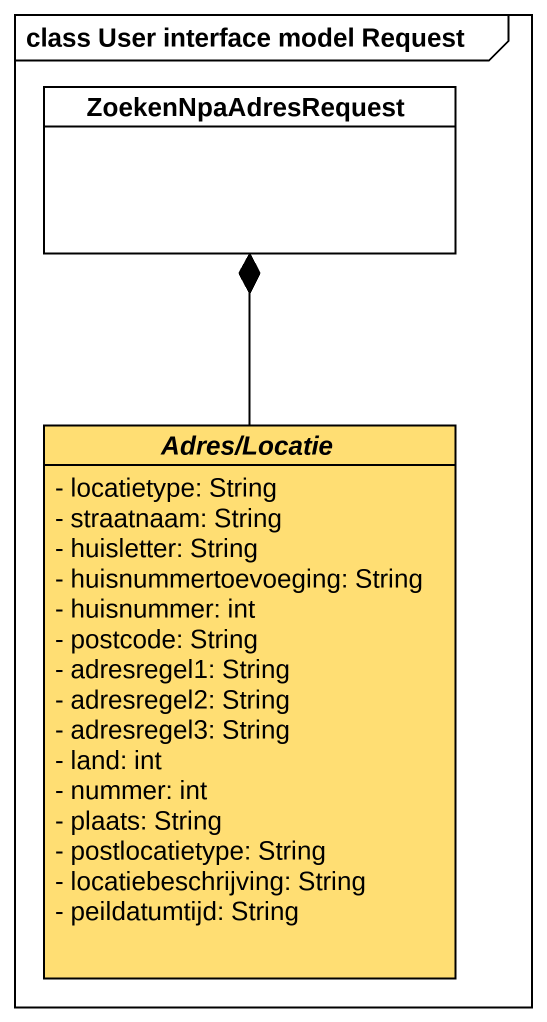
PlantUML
@startuml
mainframe class User interface model Request
hide circle
hide empty members
skinparam classAttributeIconSize 0
class ZoekenNpaAdresRequest
abstract class "Adres/Locatie" as Adres_Locatie #FFDE73 {
  - locatietype: String
  - straatnaam: String
  - huisletter: String
  - huisnummertoevoeging: String
  - huisnummer: int
  - postcode: String
  - adresregel1: String
  - adresregel2: String
  - adresregel3: String
  - land: int
  - nummer: int
  - plaats: String
  - postlocatietype: String
  - locatiebeschrijving: String
  - peildatumtijd: String
}
Adres_Locatie -up-* ZoekenNpaAdresRequest
@enduml
